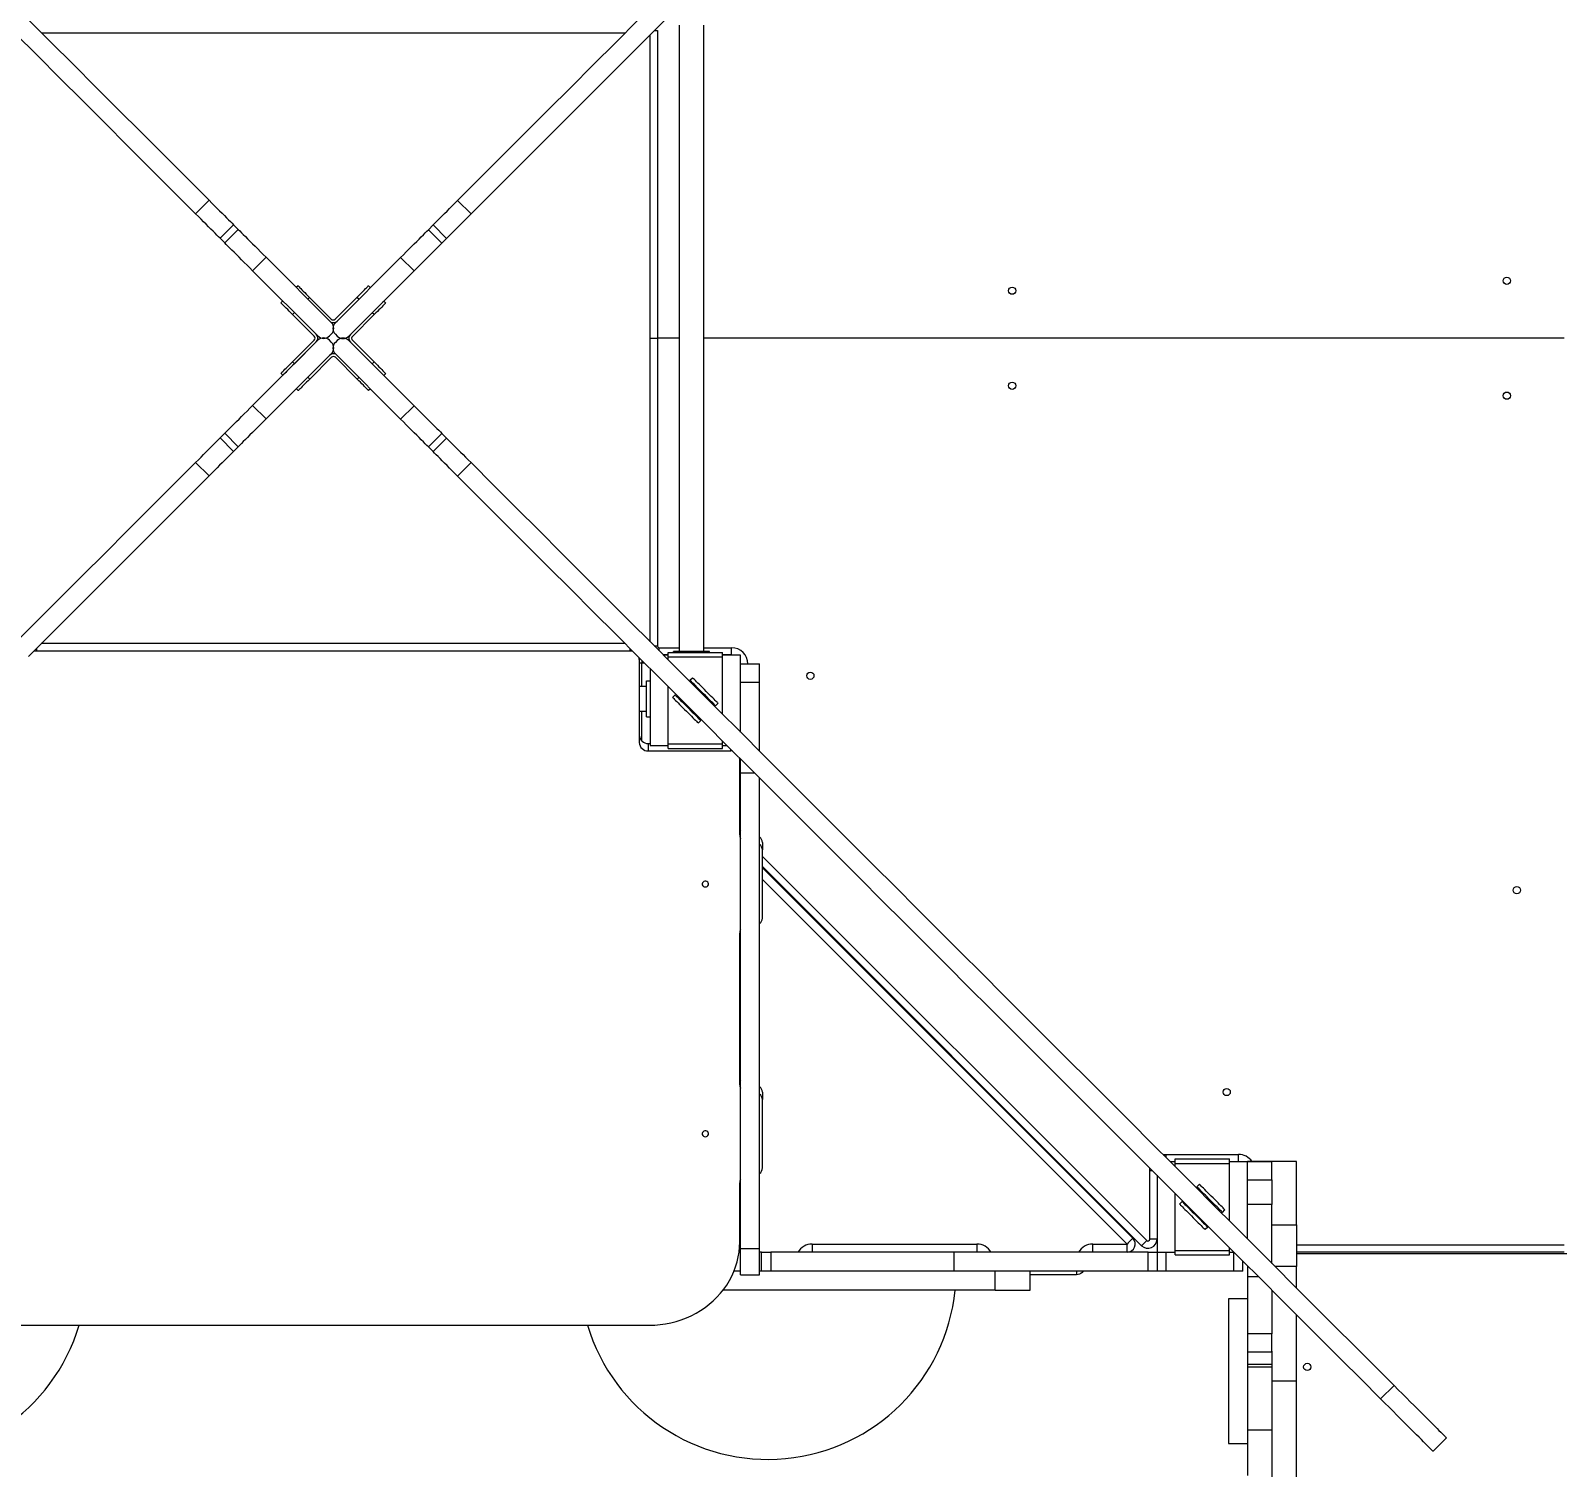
# Model space of a CAD drawing. Header units: millimetres. Extents: x -6600 to 7025, y -6221 to 3623.
# Drawn here: x -1589 to 98, y -1146 to 442 of the extents above; entities that cross this region are included whole.
import ezdxf

# ---------------------------------------------------------------- set-up
doc = ezdxf.new("R2010")
doc.units = ezdxf.units.MM
for name, color, linetype in [('DIKOM_ОБЪЕКТ', 7, 'Continuous'), ('DIKOM_РАЗМЕР_ЗОНА', 7, 'Continuous'), ('DIKOM_РАЗМЕР_ОБЪЕКТА', 7, 'Continuous')]:
    doc.layers.add(name, color=color, linetype=linetype)
doc.styles.add('style1', font='arial.ttf', dxfattribs={"width": 0.8})
doc.dimstyles.new('1-50', dxfattribs={"dimtxt": 300, "dimasz": 200, "dimexe": 100, "dimexo": 0, "dimgap": 100, "dimtad": 1, "dimtxsty": 'style1', "dimcen": 200, "dimclrd": 7, "dimclre": 7, "dimclrt": 7, "dimadec": 1, "dimazin": 2, "dimtfac": 1, "dimtmove": 0, "dimatfit": 2, "dimfxl": 0, "dimlwd": 25, "dimlwe": 18, "dimarcsym": 0})

# ---------------------------------------------------------------- blocks, each defined once
blk = doc.blocks.new('*D0')
at = {"layer": 'Defpoints', "color": 0, "transparency": 16777216}
for p in [(5516.1, -354), (-3645.1, -372.5), (5516.1, -5541.8)]:
    blk.add_point(p, dxfattribs=at)
at = {"layer": 'DIKOM_РАЗМЕР_ОБЪЕКТА', "color": 7, "lineweight": 18, "transparency": 16777216}
for p, q in [((5516.1, -354), (5516.1, -5641.8)), ((-3645.1, -372.5), (-3645.1, -5641.8))]:
    blk.add_line(p, q, dxfattribs=at)
at = {"layer": 'DIKOM_РАЗМЕР_ОБЪЕКТА', "color": 7, "lineweight": 25, "transparency": 16777216}
blk.add_line((-3445.1, -5541.8), (5316.1, -5541.8), dxfattribs=at)
at = {"layer": 'DIKOM_РАЗМЕР_ОБЪЕКТА', "color": 7, "transparency": 16777216}
for points in [[(-3445.1, -5508.5), (-3445.1, -5575.1), (-3645.1, -5541.8)], [(5316.1, -5508.5), (5316.1, -5575.1), (5516.1, -5541.8)]]:
    blk.add_solid(points, dxfattribs=at)
at = {"layer": 'DIKOM_РАЗМЕР_ОБЪЕКТА', "color": 7, "transparency": 16777216, "insert": (935.5, -5288.6), "char_height": 300, "attachment_point": 5, "style": 'style1'}
blk.add_mtext('9150', dxfattribs=at)
blk = doc.blocks.new('*D1')
at = {"layer": 'Defpoints', "color": 0, "transparency": 16777216}
for p in [(3072.2, 2122.9), (-5486.8, -2868.5), (-2902.6, -2868.5)]:
    blk.add_point(p, dxfattribs=at)
at = {"layer": 'DIKOM_РАЗМЕР_ОБЪЕКТА', "color": 7, "lineweight": 18, "transparency": 16777216}
for p, q in [((3072.2, 2122.9), (-5586.8, 2122.9)), ((-2902.6, -2868.5), (-5586.8, -2868.5))]:
    blk.add_line(p, q, dxfattribs=at)
at = {"layer": 'DIKOM_РАЗМЕР_ОБЪЕКТА', "color": 7, "lineweight": 25, "transparency": 16777216}
blk.add_line((-5486.8, 1922.9), (-5486.8, -2668.5), dxfattribs=at)
at = {"layer": 'DIKOM_РАЗМЕР_ОБЪЕКТА', "color": 7, "transparency": 16777216}
for points in [[(-5520.1, 1922.9), (-5453.5, 1922.9), (-5486.8, 2122.9)], [(-5520.1, -2668.5), (-5453.5, -2668.5), (-5486.8, -2868.5)]]:
    blk.add_solid(points, dxfattribs=at)
at = {"layer": 'DIKOM_РАЗМЕР_ОБЪЕКТА', "color": 7, "transparency": 16777216, "insert": (-5740, -512.1), "char_height": 300, "attachment_point": 5, "rotation": 90, "style": 'style1'}
blk.add_mtext('4950', dxfattribs=at)
blk = doc.blocks.new('*D2')
at = {"layer": 'Defpoints', "color": 0, "transparency": 16777216}
for p in [(2016.7, 3622.9), (-6150.4, -4868.5), (-3431.1, -4868.5)]:
    blk.add_point(p, dxfattribs=at)
at = {"layer": 'DIKOM_РАЗМЕР_ЗОНА', "color": 7, "lineweight": 18, "transparency": 16777216}
for p, q in [((2016.7, 3622.9), (-6250.4, 3622.9)), ((-3431.1, -4868.5), (-6250.4, -4868.5))]:
    blk.add_line(p, q, dxfattribs=at)
at = {"layer": 'DIKOM_РАЗМЕР_ЗОНА', "color": 7, "lineweight": 25, "transparency": 16777216}
blk.add_line((-6150.4, 3422.9), (-6150.4, -4668.5), dxfattribs=at)
at = {"layer": 'DIKOM_РАЗМЕР_ЗОНА', "color": 7, "transparency": 16777216}
for points in [[(-6183.7, 3422.9), (-6117.1, 3422.9), (-6150.4, 3622.9)], [(-6183.7, -4668.5), (-6117.1, -4668.5), (-6150.4, -4868.5)]]:
    blk.add_solid(points, dxfattribs=at)
at = {"layer": 'DIKOM_РАЗМЕР_ЗОНА', "color": 7, "transparency": 16777216, "insert": (-6403.6, -540.9), "char_height": 300, "attachment_point": 5, "rotation": 90, "style": 'style1'}
blk.add_mtext('8450', dxfattribs=at)
blk = doc.blocks.new('*D3')
at = {"layer": 'Defpoints', "color": 0, "transparency": 16777216}
for p in [(-5145.1, 52.6), (7022.2, -451), (7022.2, -6120.9)]:
    blk.add_point(p, dxfattribs=at)
at = {"layer": 'DIKOM_РАЗМЕР_ЗОНА', "color": 7, "lineweight": 18, "transparency": 16777216}
for p, q in [((-5145.1, 52.6), (-5145.1, -6220.9)), ((7022.2, -451), (7022.2, -6220.9))]:
    blk.add_line(p, q, dxfattribs=at)
at = {"layer": 'DIKOM_РАЗМЕР_ЗОНА', "color": 7, "lineweight": 25, "transparency": 16777216}
blk.add_line((-4945.1, -6120.9), (6822.2, -6120.9), dxfattribs=at)
at = {"layer": 'DIKOM_РАЗМЕР_ЗОНА', "color": 7, "transparency": 16777216}
for points in [[(-4945.1, -6087.6), (-4945.1, -6154.2), (-5145.1, -6120.9)], [(6822.2, -6087.6), (6822.2, -6154.2), (7022.2, -6120.9)]]:
    blk.add_solid(points, dxfattribs=at)
at = {"layer": 'DIKOM_РАЗМЕР_ЗОНА', "color": 7, "transparency": 16777216, "insert": (938.6, -5867.7), "char_height": 300, "attachment_point": 5, "style": 'style1'}
blk.add_mtext('12150', dxfattribs=at)

msp = doc.modelspace()

# ---------------------------------------------------------------- linework, layer by layer
at = {"layer": 'DIKOM_ОБЪЕКТ', "color": 7, "linetype": 'Continuous', "lineweight": 15}
for p, q in [((-1576.684, 439.085), (-931.703, 439.085)), ((-899.46, 441.63), (-896.31, 441.63)), ((-896.31, 441.63), (-896.31, 101.628)), ((-872.089, 447.394), (-872.089, -244.606)), ((-845.089, -244.606), (-845.089, 447.394)), ((-904.31, 101.628), (-904.31, 436.779)), ((-1406.454, 239.157), (-1391.605, 254.006)), ((-1117.016, 253.772), (-1102.167, 238.923)), ((-1364.59, 226.991), (-1379.439, 212.142)), ((-1374.217, 206.92), (-1359.368, 221.769)), ((-1359.368, 221.769), (-1364.59, 226.991)), ((-1149.253, 221.535), (-1144.031, 226.756)), ((-1149.253, 221.535), (-1134.404, 206.685)), ((-1129.182, 211.907), (-1144.031, 226.756)), ((-1374.217, 206.92), (-1379.439, 212.142)), ((-1134.404, 206.685), (-1129.182, 211.907)), ((-1328.654, 191.056), (-1343.504, 176.207)), ((-1256.563, 118.964), (-1328.654, 191.056)), ((-1252.058, 118.73), (-1179.966, 190.821)), ((-1165.117, 175.972), (-1179.966, 190.821)), ((-1271.412, 104.115), (-1343.504, 176.207)), ((-1237.209, 103.881), (-1165.117, 175.972)), ((-1293.318, 159.495), (-1295.206, 157.607)), ((-1213.415, 157.373), (-1215.536, 159.495)), ((-1312.177, 140.637), (-1310.056, 142.758)), ((-1280.59, 146.767), (-1282.478, 144.879)), ((-1280.59, 146.767), (-1256.548, 122.725)), ((-1252.305, 122.725), (-1228.264, 146.767)), ((-1226.143, 144.645), (-1228.264, 146.767)), ((-1196.444, 140.401), (-1198.565, 142.522)), ((-1297.328, 130.03), (-1299.449, 127.909)), ((-1299.449, 127.909), (-1275.407, 103.868)), ((-1235.335, 105.753), (-1211.293, 129.794)), ((-1209.172, 127.673), (-1233.214, 103.631)), ((-1209.172, 127.673), (-1211.293, 129.794)), ((-1258.684, 104.115), (-1256.563, 106.236)), ((-1252.058, 106.002), (-1249.937, 103.881)), ((-904.31, -233.757), (-904.31, 101.628)), ((-904.31, 101.628), (-896.31, 101.628)), ((-896.31, 101.628), (-896.31, -238.369)), ((-872.089, 101.628), (-896.31, 101.628)), ((105.69, 101.628), (-845.089, 101.628)), ((-1271.412, 99.376), (-1343.504, 27.284)), ((-1256.563, 84.527), (-1328.654, 12.435)), ((-1275.407, 99.625), (-1299.449, 75.583)), ((-1297.328, 73.462), (-1273.286, 97.504)), ((-1256.563, 97.254), (-1258.684, 99.376)), ((-1249.937, 99.141), (-1252.058, 97.02)), ((-1237.209, 99.141), (-1165.117, 27.05)), ((-1233.214, 99.389), (-1209.172, 75.347)), ((-1299.449, 75.583), (-1297.328, 73.462)), ((-1280.357, 56.49), (-1256.315, 80.531)), ((-1252.073, 80.531), (-1228.031, 56.49)), ((-1252.058, 84.292), (-1179.966, 12.201)), ((-1211.293, 73.226), (-1209.172, 75.347)), ((-1310.056, 60.734), (-1312.177, 62.855)), ((-1282.478, 58.611), (-1280.357, 56.49)), ((-1228.031, 56.49), (-1226.143, 58.377)), ((-1198.565, 60.498), (-1196.444, 62.619)), ((-1293.085, 43.762), (-1295.206, 45.883)), ((-1213.416, 45.65), (-1215.303, 43.762)), ((-1343.504, 27.284), (-1328.654, 12.435)), ((-1179.966, 12.201), (-1165.117, 27.05)), ((-1374.217, -3.429), (-1379.439, -8.651)), ((-1379.439, -8.651), (-1364.59, -23.5)), ((-1359.368, -18.278), (-1374.217, -3.429)), ((-1134.404, -3.663), (-1149.253, -18.513)), ((-1144.031, -23.735), (-1129.182, -8.885)), ((-1134.404, -3.663), (-1129.182, -8.885)), ((-1359.368, -18.278), (-1364.59, -23.5)), ((-1149.253, -18.513), (-1144.031, -23.735)), ((-1391.605, -50.516), (-1406.454, -35.666)), ((-1102.167, -35.901), (-1117.016, -50.75)), ((-931.937, -235.828), (-1576.918, -235.828)), ((-1582.31, -241.221), (-1582.31, -244.07)), ((-926.31, -244.07), (-1582.31, -244.07)), ((-926.31, -244.07), (-926.31, -241.455)), ((-916.31, -251.455), (-916.31, -253.268)), ((-899.698, -238.369), (-896.31, -238.369)), ((-894.31, -240.369), (-872.089, -240.369)), ((-894.31, -243.757), (-894.31, -240.369)), ((-884.31, -248.369), (-889.698, -248.369)), ((-884.31, -248.606), (-889.461, -248.606)), ((-884.31, -245.606), (-824.31, -245.606)), ((-884.31, -250.606), (-884.31, -245.606)), ((-884.31, -250.606), (-824.31, -250.606)), ((-884.31, -253.757), (-884.31, -250.606)), ((-878.589, -245.606), (-878.589, -244.606)), ((-838.589, -244.606), (-878.589, -244.606)), ((-845.089, -240.369), (-814.311, -240.369)), ((-838.589, -245.606), (-838.589, -244.606)), ((-824.31, -250.606), (-824.31, -245.606)), ((-814.311, -248.369), (-824.31, -248.369)), ((-804.31, -248.606), (-824.31, -248.606)), ((-824.31, -313.757), (-824.31, -250.606)), ((-814.311, -248.369), (-814.311, -240.369)), ((-804.31, -333.757), (-804.31, -248.606)), ((-916.31, -253.268), (-916.31, -345.245)), ((-913.31, -257.372), (-916.31, -257.372)), ((-913.31, -254.455), (-913.31, -257.372)), ((-913.31, -283.422), (-913.31, -257.372)), ((-910.394, -257.372), (-913.31, -257.372)), ((-904.31, -263.455), (-904.31, -348.606)), ((-804.311, -258.369), (-796.312, -258.369)), ((-804.31, -258.372), (-783.311, -258.372)), ((-796.312, -258.369), (-796.312, -258.372)), ((-783.311, -278.372), (-783.311, -258.372)), ((-908.311, -283.422), (-916.31, -283.422)), ((-908.311, -316.922), (-908.311, -276.922)), ((-908.311, -276.922), (-904.31, -276.922)), ((-884.31, -346.606), (-884.31, -283.455)), ((-860.321, -276.332), (-857.492, -273.504)), ((-804.31, -278.372), (-783.311, -278.372)), ((-783.311, -354.757), (-783.311, -278.372)), ((-876.584, -292.596), (-879.413, -295.424)), ((-832.037, -304.617), (-829.208, -301.788)), ((-916.31, -310.422), (-908.311, -310.422)), ((-913.31, -343.572), (-913.31, -310.422)), ((-908.311, -316.922), (-904.31, -316.922)), ((-848.3, -320.88), (-851.128, -323.708)), ((-906.31, -346.201), (-906.31, -354.443)), ((-906.31, -346.201), (-904.31, -346.201)), ((-904.31, -348.606), (-884.31, -348.606)), ((-884.31, -346.606), (-824.31, -346.606)), ((-884.31, -351.606), (-884.31, -346.606)), ((-884.31, -351.606), (-824.31, -351.606)), ((-824.31, -346.606), (-824.31, -343.455)), ((-824.31, -351.606), (-824.31, -346.606)), ((-824.31, -348.606), (-819.16, -348.606)), ((-815.31, -354.443), (-815.31, -352.455)), ((-906.31, -354.443), (-815.31, -354.443)), ((-805.31, -363.64), (-805.408, -362.358)), ((-805.31, -362.455), (-805.31, -363.64)), ((-805.31, -447.34), (-805.31, -363.64)), ((-804.31, -378.497), (-804.31, -363.455)), ((-804.31, -904.377), (-804.31, -378.497)), ((-804.31, -378.497), (-789.269, -378.497)), ((-783.311, -904.377), (-783.311, -384.455)), ((-780.311, -455.654), (-780.311, -463.896)), ((-780.311, -539.317), (-780.311, -463.896)), ((-780.311, -470.95), (-355.726, -895.534)), ((-361.383, -901.191), (-780.311, -482.263)), ((-780.311, -483.686), (-370.988, -893.008)), ((-377.352, -899.372), (-780.311, -496.413)), ((-805.31, -723.272), (-805.31, -555.873)), ((-780.311, -731.586), (-780.311, -739.828)), ((-780.311, -815.249), (-780.311, -739.828)), ((-334.312, -800.374), (-254.312, -800.374)), ((-334.312, -803.755), (-334.312, -800.374)), ((-324.31, -808.372), (-329.696, -808.372)), ((-324.31, -805.372), (-264.311, -805.372)), ((-324.31, -810.372), (-324.31, -805.372)), ((-264.311, -810.372), (-264.311, -805.372)), ((-244.311, -808.372), (-264.311, -808.372)), ((-254.312, -808.372), (-254.312, -800.374)), ((-217.31, -808.2), (-244.311, -808.2)), ((-244.311, -808.2), (-244.311, -808.372)), ((-217.31, -808.372), (-244.311, -808.372)), ((-244.311, -893.757), (-244.311, -808.372)), ((-217.31, -808.2), (-217.31, -808.372)), ((-190.31, -808.2), (-217.31, -808.2)), ((-217.31, -828.372), (-217.31, -808.372)), ((-190.31, -878.2), (-190.31, -808.2)), ((-352.312, -894.119), (-352.312, -818.374)), ((-349.392, -818.374), (-352.312, -818.374)), ((-344.312, -823.454), (-344.312, -894.119)), ((-344.31, -823.455), (-344.31, -908.372)), ((-324.31, -810.372), (-264.311, -810.372)), ((-324.31, -813.757), (-324.31, -810.372)), ((-264.311, -873.757), (-264.311, -810.372)), ((-805.31, -897.109), (-805.31, -831.805)), ((-324.31, -906.372), (-324.31, -843.455)), ((-300.321, -836.098), (-297.492, -833.27)), ((-244.311, -828.372), (-217.31, -828.372)), ((-217.31, -828.372), (-217.31, -855.555)), ((-804.31, -850.372), (-805.31, -850.372)), ((-316.584, -852.361), (-319.413, -855.19)), ((-217.31, -855.555), (-244.311, -855.555)), ((-217.31, -920.757), (-217.31, -855.555)), ((-804.31, -868.372), (-805.31, -868.372)), ((-272.037, -864.382), (-269.208, -861.554)), ((-288.3, -880.646), (-291.129, -883.474)), ((-217.31, -878.2), (-190.31, -878.2)), ((-190.31, -878.2), (-190.31, -924.221)), ((-804.31, -908.372), (-806.063, -908.372)), ((-805.474, -902.372), (-804.31, -902.372)), ((-804.31, -904.377), (-783.311, -904.377)), ((-804.31, -933.372), (-804.31, -904.377)), ((-783.311, -933.372), (-783.311, -904.377)), ((-781.31, -908.372), (-783.311, -908.372)), ((-781.31, -929.372), (-781.31, -908.372)), ((-781.31, -908.372), (-771.102, -908.372)), ((-771.102, -908.372), (-771.102, -929.372)), ((-568.266, -908.372), (-771.102, -908.372)), ((-725.31, -899.372), (-543.311, -899.372)), ((-725.31, -899.372), (-725.31, -908.372)), ((-568.266, -929.372), (-568.266, -908.372)), ((-354.12, -908.372), (-568.266, -908.372)), ((-543.311, -899.372), (-543.311, -908.372)), ((-415.311, -899.372), (-377.352, -899.372)), ((-415.311, -908.372), (-415.311, -899.372)), ((-377.352, -908.372), (-377.352, -899.372)), ((-354.12, -929.372), (-354.12, -908.372)), ((-354.12, -908.372), (-344.31, -908.372)), ((-344.312, -894.119), (-352.312, -894.119)), ((-344.31, -908.372), (-344.31, -929.372)), ((-344.31, -908.372), (-324.31, -908.372)), ((-334.31, -929.372), (-334.31, -908.372)), ((-324.31, -906.372), (-264.311, -906.372)), ((-324.31, -911.372), (-324.31, -906.372)), ((-264.311, -906.372), (-264.311, -903.455)), ((-264.311, -911.372), (-264.311, -906.372)), ((-264.311, -908.372), (-259.394, -908.372)), ((-259.31, -929.372), (-259.31, -908.455)), ((-190.31, -900.372), (105.69, -900.372)), ((105.69, -908.372), (-190.31, -908.372)), ((401.69, -910.2), (-190.31, -910.2)), ((-324.31, -911.372), (-264.311, -911.372)), ((-249.31, -929.372), (-249.31, -918.455)), ((-244.311, -923.455), (-244.311, -935.379)), ((-190.31, -924.221), (-213.847, -924.221)), ((-190.31, -947.757), (-190.31, -924.221)), ((-804.31, -929.372), (-811.699, -929.372)), ((-804.31, -933.372), (-783.311, -933.372)), ((-781.31, -929.372), (-783.311, -929.372)), ((-771.102, -929.372), (-781.31, -929.372)), ((-568.266, -929.372), (-771.102, -929.372)), ((-354.12, -929.372), (-568.266, -929.372)), ((-523.158, -950.372), (-523.158, -929.372)), ((-484.317, -950.372), (-484.317, -929.372)), ((-433.31, -933.372), (-484.317, -933.372)), ((-433.31, -929.372), (-433.31, -933.372)), ((-344.31, -929.372), (-354.12, -929.372)), ((-334.31, -929.372), (-344.31, -929.372)), ((-259.31, -929.372), (-334.31, -929.372)), ((-249.31, -929.372), (-259.31, -929.372)), ((-244.311, -935.379), (-244.311, -998.482)), ((-244.311, -935.379), (-232.387, -935.379)), ((-523.158, -950.372), (-823.784, -950.372)), ((-523.177, -950.372), (-484.317, -950.372)), ((-244.311, -959.979), (-265.31, -959.979)), ((-265.31, -959.979), (-265.31, -1119.979)), ((-217.31, -950.455), (-217.31, -998.482)), ((-190.31, -1050.745), (-190.31, -977.455)), ((-1603.311, -989.086), (-905.311, -989.086)), ((-217.31, -998.482), (-244.311, -998.482)), ((-244.311, -998.482), (-244.311, -1018.658)), ((-217.31, -1017.864), (-217.31, -998.482)), ((-244.311, -1018.658), (-217.31, -1018.658)), ((-244.311, -1018.658), (-244.311, -1032.2)), ((-217.31, -1017.864), (-217.31, -1050.745)), ((-244.311, -1032.2), (-217.31, -1032.2)), ((-244.311, -1032.2), (-244.311, -1035.2)), ((-244.311, -1035.2), (-217.31, -1035.2)), ((-244.311, -1035.2), (-244.311, -1105.2)), ((-190.31, -1050.745), (-217.31, -1050.745)), ((-217.31, -1050.745), (-217.31, -1748.79)), ((-190.31, -1748.79), (-190.31, -1050.745)), ((-97.271, -1070.495), (-82.422, -1055.646)), ((-217.31, -1105.2), (-244.311, -1105.2)), ((-244.311, -1105.2), (-244.311, -1155.2)), ((-265.31, -1119.979), (-244.311, -1119.979)), ((-24.521, -1113.547), (-39.37, -1128.396))]:
    msp.add_line(p, q, dxfattribs=at)
at = {"layer": 'DIKOM_ОБЪЕКТ', "color": 7, "linetype": 'Continuous', "lineweight": 15, "flags": 128}
for points in [[(-1102.167, 238.923), (-1077.092, 263.997), (-1052.047, 289.042), (-1027.035, 314.055), (-1002.057, 339.032), (-977.117, 363.973), (-952.217, 388.873), (-927.359, 413.73), (-902.547, 438.542), (-877.783, 463.306)], [(-1406.454, 239.157), (-1431.529, 264.232), (-1456.574, 289.277), (-1481.586, 314.289), (-1506.564, 339.267), (-1531.504, 364.207), (-1556.404, 389.107), (-1581.262, 413.965), (-1606.074, 438.777)], [(-1391.605, 254.006), (-1416.68, 279.081), (-1441.724, 304.126), (-1466.737, 329.138), (-1491.715, 354.116), (-1516.655, 379.056), (-1541.555, 403.956), (-1566.412, 428.814), (-1591.225, 453.626)], [(-1117.016, 253.772), (-1091.941, 278.847), (-1066.897, 303.891), (-1041.884, 328.904), (-1016.906, 353.882), (-991.966, 378.822), (-967.066, 403.722), (-942.208, 428.579), (-917.396, 453.392)], [(-1391.605, 254.006), (-1388.593, 250.994), (-1385.631, 248.032), (-1382.74, 245.141), (-1379.943, 242.344), (-1377.259, 239.66), (-1374.71, 237.111), (-1372.313, 234.714), (-1370.087, 232.488), (-1368.047, 230.449), (-1366.211, 228.612), (-1364.59, 226.991)], [(-1144.031, 226.756), (-1142.41, 228.378), (-1140.573, 230.214), (-1138.534, 232.254), (-1136.308, 234.48), (-1133.911, 236.876), (-1131.362, 239.426), (-1128.678, 242.11), (-1125.881, 244.907), (-1122.99, 247.798), (-1120.028, 250.76), (-1117.016, 253.772)], [(-1379.439, 212.142), (-1381.06, 213.763), (-1382.897, 215.6), (-1384.936, 217.639), (-1387.162, 219.865), (-1389.559, 222.262), (-1392.108, 224.811), (-1394.792, 227.495), (-1397.589, 230.292), (-1400.48, 233.183), (-1403.442, 236.145), (-1406.454, 239.157)], [(-1102.167, 238.923), (-1105.179, 235.911), (-1108.141, 232.948), (-1111.032, 230.058), (-1113.829, 227.26), (-1116.513, 224.577), (-1119.062, 222.027), (-1121.459, 219.63), (-1123.685, 217.404), (-1125.724, 215.365), (-1127.561, 213.528), (-1129.182, 211.907)], [(-1359.368, 221.769), (-1357.716, 220.117), (-1355.84, 218.241), (-1353.755, 216.156), (-1351.478, 213.879), (-1349.024, 211.426), (-1346.414, 208.816), (-1343.668, 206.069), (-1340.806, 203.208), (-1337.851, 200.252), (-1334.825, 197.226), (-1331.752, 194.153), (-1328.654, 191.056)], [(-1179.966, 190.821), (-1176.869, 193.919), (-1173.796, 196.992), (-1170.77, 200.018), (-1167.815, 202.973), (-1164.953, 205.835), (-1162.207, 208.581), (-1159.597, 211.191), (-1157.144, 213.644), (-1154.866, 215.922), (-1152.781, 218.007), (-1150.905, 219.883), (-1149.253, 221.535)], [(-1343.504, 176.207), (-1346.601, 179.304), (-1349.674, 182.377), (-1352.7, 185.403), (-1355.656, 188.358), (-1358.517, 191.22), (-1361.264, 193.967), (-1363.873, 196.576), (-1366.327, 199.03), (-1368.604, 201.307), (-1370.689, 203.392), (-1372.565, 205.268), (-1374.217, 206.92)], [(-1134.404, 206.685), (-1136.056, 205.033), (-1137.932, 203.158), (-1140.016, 201.073), (-1142.294, 198.795), (-1144.747, 196.342), (-1147.357, 193.732), (-1150.103, 190.986), (-1152.965, 188.124), (-1155.921, 185.169), (-1158.947, 182.143), (-1162.02, 179.069), (-1165.117, 175.972)], [(-1293.318, 159.495), (-1293.188, 159.365), (-1292.802, 158.979), (-1292.168, 158.344), (-1291.297, 157.474), (-1290.209, 156.386), (-1288.925, 155.102), (-1287.471, 153.648), (-1285.877, 152.054), (-1284.176, 150.353), (-1282.401, 148.578), (-1280.59, 146.767)], [(-1228.264, 146.767), (-1226.453, 148.578), (-1224.678, 150.353), (-1222.977, 152.054), (-1221.383, 153.648), (-1219.929, 155.102), (-1218.645, 156.386), (-1217.556, 157.474), (-1216.686, 158.344), (-1216.051, 158.979), (-1215.665, 159.365), (-1215.536, 159.495)], [(-1299.449, 127.909), (-1301.26, 129.72), (-1303.035, 131.495), (-1304.736, 133.197), (-1306.33, 134.79), (-1307.784, 136.244), (-1309.068, 137.528), (-1310.156, 138.617), (-1311.027, 139.487), (-1311.661, 140.121), (-1312.047, 140.507), (-1312.177, 140.637)], [(-1211.293, 129.794), (-1209.482, 131.606), (-1207.708, 133.38), (-1206.006, 135.082), (-1204.412, 136.676), (-1202.958, 138.129), (-1201.674, 139.414), (-1200.586, 140.502), (-1199.716, 141.372), (-1199.081, 142.007), (-1198.695, 142.393), (-1198.565, 142.522)], [(-1196.444, 140.401), (-1196.574, 140.271), (-1196.96, 139.885), (-1197.594, 139.251), (-1198.465, 138.381), (-1199.553, 137.292), (-1200.837, 136.008), (-1202.291, 134.554), (-1203.885, 132.961), (-1205.586, 131.259), (-1207.361, 129.485), (-1209.172, 127.673)], [(-1312.177, 62.855), (-1312.047, 62.985), (-1311.661, 63.371), (-1311.027, 64.005), (-1310.156, 64.876), (-1309.068, 65.964), (-1307.784, 67.248), (-1306.33, 68.702), (-1304.736, 70.296), (-1303.035, 71.997), (-1301.26, 73.772), (-1299.449, 75.583)], [(-1297.328, 73.462), (-1299.139, 71.651), (-1300.913, 69.876), (-1302.615, 68.175), (-1304.209, 66.581), (-1305.663, 65.127), (-1306.947, 63.843), (-1308.035, 62.754), (-1308.905, 61.884), (-1309.54, 61.25), (-1309.926, 60.864), (-1310.056, 60.734)], [(-1209.172, 75.347), (-1207.361, 73.536), (-1205.586, 71.761), (-1203.885, 70.06), (-1202.291, 68.466), (-1200.837, 67.012), (-1199.553, 65.728), (-1198.465, 64.64), (-1197.594, 63.769), (-1196.96, 63.135), (-1196.574, 62.749), (-1196.444, 62.619)], [(-1280.357, 56.49), (-1282.168, 54.678), (-1283.943, 52.904), (-1285.644, 51.202), (-1287.238, 49.609), (-1288.692, 48.155), (-1289.976, 46.871), (-1291.064, 45.782), (-1291.935, 44.912), (-1292.569, 44.277), (-1292.955, 43.891), (-1293.085, 43.762)], [(-1215.303, 43.762), (-1215.433, 43.891), (-1215.819, 44.277), (-1216.453, 44.912), (-1217.324, 45.782), (-1218.412, 46.871), (-1219.696, 48.155), (-1221.15, 49.609), (-1222.744, 51.202), (-1224.445, 52.904), (-1226.22, 54.678), (-1228.031, 56.49)], [(-1374.217, -3.429), (-1372.565, -1.777), (-1370.689, 0.099), (-1368.604, 2.184), (-1366.327, 4.461), (-1363.873, 6.914), (-1361.264, 9.524), (-1358.517, 12.271), (-1355.656, 15.132), (-1352.7, 18.088), (-1349.674, 21.114), (-1346.601, 24.187), (-1343.504, 27.284)], [(-1165.117, 27.05), (-1162.02, 23.953), (-1158.947, 20.879), (-1155.921, 17.853), (-1152.965, 14.898), (-1150.103, 12.036), (-1147.357, 9.29), (-1144.747, 6.68), (-1142.294, 4.227), (-1140.016, 1.949), (-1137.932, -0.136), (-1136.056, -2.011), (-1134.404, -3.663)], [(-1328.654, 12.435), (-1331.752, 9.338), (-1334.825, 6.264), (-1337.851, 3.238), (-1340.806, 0.283), (-1343.668, -2.579), (-1346.414, -5.325), (-1349.024, -7.935), (-1351.478, -10.388), (-1353.755, -12.666), (-1355.84, -14.75), (-1357.716, -16.626), (-1359.368, -18.278)], [(-1149.253, -18.513), (-1150.905, -16.861), (-1152.781, -14.985), (-1154.866, -12.9), (-1157.144, -10.622), (-1159.597, -8.169), (-1162.207, -5.559), (-1164.953, -2.813), (-1167.815, 0.049), (-1170.77, 3.004), (-1173.796, 6.03), (-1176.869, 9.103), (-1179.966, 12.201)], [(-1406.454, -35.666), (-1403.442, -32.654), (-1400.48, -29.692), (-1397.589, -26.801), (-1394.792, -24.004), (-1392.108, -21.32), (-1389.559, -18.771), (-1387.162, -16.374), (-1384.936, -14.148), (-1382.897, -12.109), (-1381.06, -10.272), (-1379.439, -8.651)], [(-1129.182, -8.885), (-1127.561, -10.506), (-1125.724, -12.343), (-1123.685, -14.382), (-1121.459, -16.608), (-1119.062, -19.005), (-1116.513, -21.555), (-1113.829, -24.238), (-1111.032, -27.036), (-1108.141, -29.926), (-1105.179, -32.889), (-1102.167, -35.901)], [(-1364.59, -23.5), (-1366.211, -25.121), (-1368.047, -26.958), (-1370.087, -28.997), (-1372.313, -31.223), (-1374.71, -33.62), (-1377.259, -36.17), (-1379.943, -38.853), (-1382.74, -41.651), (-1385.631, -44.541), (-1388.593, -47.503), (-1391.605, -50.516)], [(-1117.016, -50.75), (-1120.028, -47.738), (-1122.99, -44.776), (-1125.881, -41.885), (-1128.678, -39.088), (-1131.362, -36.404), (-1133.912, -33.854), (-1136.308, -31.458), (-1138.534, -29.232), (-1140.573, -27.192), (-1142.41, -25.356), (-1144.031, -23.735)], [(-1406.454, -35.666), (-1431.529, -60.741), (-1456.574, -85.786), (-1481.586, -110.798), (-1506.564, -135.776), (-1531.504, -160.716), (-1556.404, -185.616), (-1581.262, -210.474), (-1606.074, -235.286)], [(-1391.605, -50.516), (-1416.68, -75.59), (-1441.724, -100.635), (-1466.737, -125.648), (-1491.715, -150.625), (-1516.655, -175.566), (-1541.555, -200.466), (-1566.412, -225.323), (-1591.225, -250.135)], [(-1102.167, -35.901), (-1077.092, -60.975), (-1052.047, -86.02), (-1027.035, -111.033), (-1002.057, -136.01), (-977.117, -160.951), (-952.217, -185.851), (-927.359, -210.708), (-902.547, -235.52), (-877.783, -260.284), (-853.069, -284.998), (-828.409, -309.659), (-803.804, -334.264), (-779.257, -358.81), (-754.771, -383.296), (-730.349, -407.718), (-705.993, -432.075), (-681.705, -456.363), (-657.488, -480.58), (-633.345, -504.723), (-609.277, -528.79), (-585.289, -552.779), (-561.381, -576.686), (-537.558, -600.51), (-513.82, -624.247), (-490.171, -647.896), (-466.613, -671.454), (-443.149, -694.918), (-419.781, -718.286), (-396.511, -741.556), (-373.342, -764.725), (-350.277, -787.79), (-327.317, -810.75), (-304.466, -833.601), (-281.725, -856.342), (-259.097, -878.97), (-236.585, -901.483), (-214.189, -923.878), (-191.915, -946.153), (-169.762, -968.305), (-147.734, -990.333), (-125.833, -1012.234), (-104.062, -1034.006), (-82.422, -1055.646)], [(-1117.016, -50.75), (-1091.941, -75.825), (-1066.897, -100.869), (-1041.884, -125.882), (-1016.906, -150.86), (-991.966, -175.8), (-967.066, -200.7), (-942.208, -225.557), (-917.396, -250.37), (-892.632, -275.134), (-867.919, -299.847), (-843.258, -324.508), (-818.653, -349.113), (-794.106, -373.659), (-769.621, -398.145), (-745.198, -422.568), (-720.842, -446.924), (-696.554, -471.212), (-672.337, -495.429), (-648.194, -519.572), (-624.127, -543.639), (-600.138, -567.628), (-576.231, -591.535), (-552.407, -615.359), (-528.669, -639.097), (-505.021, -662.745), (-481.463, -686.303), (-457.998, -709.768), (-434.63, -733.136), (-411.36, -756.405), (-388.192, -779.574), (-365.126, -802.64), (-342.167, -825.599), (-319.315, -848.451), (-296.574, -871.192), (-273.946, -893.82), (-251.434, -916.332), (-229.039, -938.727), (-206.764, -961.002), (-184.611, -983.155), (-162.584, -1005.182), (-140.683, -1027.083), (-118.911, -1048.855), (-97.271, -1070.495)], [(-1582.31, -244.07), (-1584.261, -244.247), (-1585.706, -244.616)], [(-923.257, -244.509), (-924.359, -244.247), (-926.31, -244.07)], [(-916.31, -253.268), (-916.503, -251.473), (-916.567, -251.199)], [(-812.147, -248.606), (-812.36, -248.561), (-814.311, -248.369)], [(-832.037, -304.617), (-832.168, -304.485), (-832.561, -304.092), (-833.208, -303.446), (-834.095, -302.558), (-835.209, -301.445), (-836.526, -300.127), (-838.023, -298.63), (-839.672, -296.981), (-841.443, -295.21), (-843.301, -293.352), (-845.214, -291.44), (-847.144, -289.509), (-849.056, -287.597), (-850.915, -285.739), (-852.685, -283.968), (-854.334, -282.319), (-855.832, -280.822), (-857.149, -279.504), (-858.262, -278.391), (-859.15, -277.503), (-859.796, -276.857), (-860.189, -276.464), (-860.321, -276.332)], [(-829.208, -301.788), (-829.34, -301.656), (-829.733, -301.264), (-830.379, -300.617), (-831.267, -299.729), (-832.38, -298.616), (-833.697, -297.299), (-835.195, -295.802), (-836.844, -294.152), (-838.614, -292.382), (-840.473, -290.523), (-842.385, -288.611), (-844.315, -286.681), (-846.228, -284.769), (-848.086, -282.91), (-849.857, -281.14), (-851.506, -279.491), (-853.003, -277.993), (-854.32, -276.676), (-855.434, -275.563), (-856.322, -274.675), (-856.968, -274.028), (-857.361, -273.636), (-857.492, -273.504)], [(-879.413, -295.424), (-879.281, -295.556), (-878.888, -295.949), (-878.242, -296.595), (-877.354, -297.483), (-876.241, -298.596), (-874.923, -299.914), (-873.426, -301.411), (-871.777, -303.06), (-870.006, -304.83), (-868.148, -306.689), (-866.236, -308.601), (-864.305, -310.531), (-862.393, -312.444), (-860.535, -314.302), (-858.764, -316.073), (-857.115, -317.722), (-855.618, -319.219), (-854.3, -320.537), (-853.187, -321.65), (-852.299, -322.538), (-851.653, -323.184), (-851.26, -323.577), (-851.128, -323.708)], [(-876.584, -292.596), (-876.453, -292.728), (-876.06, -293.12), (-875.414, -293.767), (-874.525, -294.655), (-873.413, -295.768), (-872.095, -297.085), (-870.598, -298.582), (-868.949, -300.232), (-867.178, -302.002), (-865.319, -303.861), (-863.407, -305.773), (-861.477, -307.703), (-859.565, -309.615), (-857.706, -311.474), (-855.936, -313.244), (-854.287, -314.893), (-852.789, -316.391), (-851.472, -317.708), (-850.359, -318.821), (-849.471, -319.709), (-848.824, -320.356), (-848.432, -320.748), (-848.3, -320.88)], [(-813.095, -354.671), (-813.36, -354.619), (-815.31, -354.443)], [(-843.311, -504.826), (-842.174, -504.651), (-841.161, -504.147), (-840.38, -503.367), (-839.918, -502.397), (-839.822, -501.341), (-840.105, -500.313), (-840.735, -499.426), (-841.645, -498.775), (-842.734, -498.431), (-843.887, -498.431), (-844.976, -498.775), (-845.885, -499.426), (-846.516, -500.313), (-846.799, -501.341), (-846.703, -502.397), (-846.24, -503.367), (-845.46, -504.147), (-844.447, -504.651), (-843.311, -504.826)], [(-843.311, -780.758), (-842.174, -780.583), (-841.161, -780.079), (-840.38, -779.299), (-839.918, -778.329), (-839.822, -777.273), (-840.105, -776.245), (-840.735, -775.358), (-841.645, -774.707), (-842.734, -774.363), (-843.887, -774.363), (-844.976, -774.707), (-845.885, -775.358), (-846.516, -776.245), (-846.799, -777.273), (-846.703, -778.329), (-846.24, -779.299), (-845.46, -780.079), (-844.447, -780.583), (-843.311, -780.758)], [(-337.423, -800.645), (-336.874, -800.557), (-334.312, -800.374)], [(-352.312, -818.374), (-352.129, -815.812), (-352.106, -815.66)], [(-272.037, -864.382), (-272.168, -864.251), (-272.561, -863.858), (-273.207, -863.211), (-274.095, -862.323), (-275.209, -861.21), (-276.526, -859.893), (-278.023, -858.396), (-279.673, -856.746), (-281.443, -854.976), (-283.302, -853.117), (-285.214, -851.205), (-287.144, -849.275), (-289.056, -847.363), (-290.915, -845.504), (-292.685, -843.734), (-294.334, -842.085), (-295.832, -840.587), (-297.149, -839.27), (-298.262, -838.157), (-299.15, -837.269), (-299.796, -836.622), (-300.189, -836.23), (-300.321, -836.098)], [(-269.208, -861.554), (-269.34, -861.422), (-269.733, -861.029), (-270.379, -860.383), (-271.267, -859.495), (-272.38, -858.382), (-273.698, -857.064), (-275.195, -855.567), (-276.844, -853.918), (-278.614, -852.148), (-280.473, -850.289), (-282.385, -848.377), (-284.316, -846.447), (-286.228, -844.534), (-288.086, -842.676), (-289.857, -840.905), (-291.506, -839.256), (-293.003, -837.759), (-294.321, -836.441), (-295.434, -835.328), (-296.322, -834.44), (-296.968, -833.794), (-297.361, -833.401), (-297.492, -833.27)], [(-319.413, -855.19), (-319.281, -855.322), (-318.888, -855.714), (-318.242, -856.361), (-317.354, -857.249), (-316.241, -858.362), (-314.923, -859.679), (-313.426, -861.177), (-311.777, -862.826), (-310.007, -864.596), (-308.148, -866.455), (-306.236, -868.367), (-304.305, -870.297), (-302.393, -872.209), (-300.535, -874.068), (-298.764, -875.838), (-297.115, -877.487), (-295.618, -878.985), (-294.3, -880.302), (-293.187, -881.415), (-292.299, -882.303), (-291.653, -882.95), (-291.26, -883.342), (-291.129, -883.474)], [(-316.584, -852.361), (-316.453, -852.493), (-316.06, -852.886), (-315.414, -853.532), (-314.526, -854.42), (-313.412, -855.533), (-312.095, -856.851), (-310.598, -858.348), (-308.948, -859.997), (-307.178, -861.768), (-305.319, -863.626), (-303.407, -865.538), (-301.477, -867.469), (-299.565, -869.381), (-297.706, -871.239), (-295.936, -873.01), (-294.287, -874.659), (-292.789, -876.156), (-291.472, -877.474), (-290.359, -878.587), (-289.471, -879.475), (-288.824, -880.121), (-288.432, -880.514), (-288.3, -880.646)], [(-370.988, -893.008), (-371.11, -893.13), (-371.473, -893.492), (-372.061, -894.08), (-372.852, -894.872), (-373.816, -895.836), (-374.917, -896.936), (-376.11, -898.13), (-377.352, -899.372)], [(-905.311, -989.086), (-899.273, -988.919), (-893.257, -988.416), (-887.285, -987.58), (-881.379, -986.414), (-875.56, -984.922), (-869.85, -983.109), (-864.269, -980.983), (-858.838, -978.551), (-853.577, -975.822), (-848.504, -972.805), (-843.639, -969.512), (-838.998, -965.955), (-834.6, -962.147), (-830.459, -958.101), (-826.592, -953.833), (-823.012, -949.358), (-819.732, -944.692), (-816.765, -939.853), (-814.12, -934.858), (-811.809, -929.725), (-809.838, -924.473), (-808.216, -919.121), (-806.949, -913.688), (-806.039, -908.196), (-805.493, -902.663), (-805.31, -897.109)], [(-361.383, -901.191), (-361.274, -901.082), (-360.953, -900.76), (-360.43, -900.237), (-359.726, -899.534), (-358.869, -898.676), (-357.891, -897.698), (-356.83, -896.637), (-355.726, -895.534)], [(-425.827, -929.372), (-425.827, -929.372), (-426.947, -930.736), (-428.31, -931.855), (-429.866, -932.687), (-431.555, -933.199), (-433.31, -933.372)], [(-82.422, -1055.646), (-77.697, -1060.37), (-73.119, -1064.949), (-68.696, -1069.371), (-64.438, -1073.629), (-60.355, -1077.712), (-56.456, -1081.612), (-52.748, -1085.319), (-49.241, -1088.827), (-45.941, -1092.127), (-42.855, -1095.212), (-39.992, -1098.076), (-37.355, -1100.712), (-34.953, -1103.115), (-32.789, -1105.279), (-30.868, -1107.199), (-29.195, -1108.872), (-27.773, -1110.294), (-26.606, -1111.462), (-25.695, -1112.372), (-25.043, -1113.024), (-24.651, -1113.416), (-24.521, -1113.547)], [(-39.37, -1128.396), (-39.501, -1128.265), (-39.892, -1127.874), (-40.544, -1127.222), (-41.455, -1126.311), (-42.622, -1125.143), (-44.044, -1123.721), (-45.717, -1122.048), (-47.638, -1120.128), (-49.802, -1117.964), (-52.205, -1115.561), (-54.841, -1112.925), (-57.705, -1110.061), (-60.79, -1106.976), (-64.09, -1103.676), (-67.598, -1100.168), (-71.305, -1096.461), (-75.205, -1092.561), (-79.288, -1088.478), (-83.545, -1084.221), (-87.968, -1079.798), (-92.547, -1075.219), (-97.271, -1070.495)]]:
    msp.add_lwpolyline(points, dxfattribs=at)
at = {"layer": 'DIKOM_ОБЪЕКТ', "color": 7, "linetype": 'Continuous', "lineweight": 15}
for centre in [(42.19, 165.128), (-504.31, 154.128), (-504.31, 49.128), (42.19, 38.128), (-727.311, -271.37), (53.19, -508.372), (-267.312, -731.374), (-178.31, -1035.2)]:
    msp.add_circle(centre, 4, dxfattribs=at)
for centre, radius, start, end in [((-1254.427, 124.846), 6, 244.099409, 315), ((-1262.927, 112.6), 9, 315, 45), ((-1254.427, 124.846), 3, 225, 315), ((-1245.694, 112.366), 9, 135, 225), ((-1277.529, 101.746), 3, 315, 45), ((-1277.529, 101.746), 6, 315, 45), ((-1265.048, 110.479), 9, 225, 315), ((-1265.048, 93.012), 9, 45, 135), ((-1243.573, 110.245), 9, 225, 315), ((-1243.573, 92.777), 9, 45, 135), ((-1231.092, 101.51), 6, 135, 225), ((-1231.092, 101.51), 3, 135, 225), ((-1254.194, 78.41), 6, 64.100135, 135), ((-1262.927, 90.89), 9, 315, 45), ((-1245.694, 90.656), 9, 135, 225), ((-1254.194, 78.41), 3, 45, 135), ((-894.31, -238.369), 2, 180, 270), ((-814.311, -258.369), 18, 0, 90), ((-906.695, -336.585), 9.624, 182.493453, 272.292443), ((-906.695, -344.826), 9.624, 182.493476, 272.292421), ((-797.544, -439.079), 7.766, 180.145291, 209.396815), ((-797.544, -447.32), 7.766, 180.145291, 209.396815), ((-788.339, -455.744), 8.029, 0.637639, 51.22266), ((-788.372, -464.001), 8.062, 0.747081, 51.113326), ((-788.339, -539.228), 8.029, 308.777278, 359.362315), ((-797.545, -555.893), 7.766, 150.602788, 179.854995), ((-797.544, -715.011), 7.766, 180.145189, 209.397027), ((-797.544, -723.252), 7.766, 180.145189, 209.397027), ((-788.339, -731.676), 8.029, 0.637731, 51.222785), ((-788.372, -739.933), 8.062, 0.748129, 51.11217), ((-254.312, -818.374), 18, 34.416251, 90), ((-788.339, -815.16), 8.029, 308.777123, 359.362579), ((-797.545, -831.825), 7.766, 150.602789, 179.854773), ((-377.352, -899.372), 9, 270, 45), ((-810.31, -902.372), 6, 318.509053, 0), ((-725.31, -917.372), 18, 90, 150), ((-543.31, -917.372), 18, 30, 90), ((-415.31, -917.372), 18, 90, 150), ((-354.312, -894.119), 10, 225.000001, 0), ((-354.312, -894.119), 2, 225.000001, 0), ((-1734.31, -929.372), 208, 185.794543, 343.316211), ((-774.31, -929.372), 208, 196.683789, 354.205457)]:
    msp.add_arc(centre, radius, start, end, dxfattribs=at)

# ---------------------------------------------------------------- dimensions: what is measured, and where the dimension line sits
at = {"layer": 'DIKOM_РАЗМЕР_ЗОНА'}
dim = msp.add_linear_dim(base=(-6150.408, -4868.463), p1=(2016.737, 3622.925), p2=(-3431.086, -4868.463), angle=90, text='8450', dimstyle='1-50', dxfattribs=at)
dim.commit()
dim.dimension.update_dxf_attribs({"geometry": '*D2', "text_midpoint": (-6150.408, -540.877), "dimtype": 160})
dim = msp.add_linear_dim(base=(7022.219, -6120.906), p1=(-5145.086, 52.645), p2=(7022.219, -451.033), text='12150', dimstyle='1-50', dxfattribs=at)
dim.commit()
dim.dimension.update_dxf_attribs({"geometry": '*D3', "text_midpoint": (938.567, -6120.906), "dimtype": 160})
at = {"layer": 'DIKOM_РАЗМЕР_ОБЪЕКТА'}
dim = msp.add_linear_dim(base=(-5486.798, -2868.463), p1=(3072.189, 2122.925), p2=(-2902.586, -2868.463), angle=90, text='4950', dimstyle='1-50', dxfattribs=at)
dim.commit()
dim.dimension.update_dxf_attribs({"geometry": '*D1', "text_midpoint": (-5486.798, -512.097), "dimtype": 160})
dim = msp.add_linear_dim(base=(5516.104, -5541.815), p1=(-3645.086, -372.472), p2=(5516.104, -353.956), text='9150', dimstyle='1-50', dxfattribs=at)
dim.commit()
dim.dimension.update_dxf_attribs({"geometry": '*D0', "text_midpoint": (935.509, -5541.815), "dimtype": 160})

doc.saveas('drawing.dxf')
